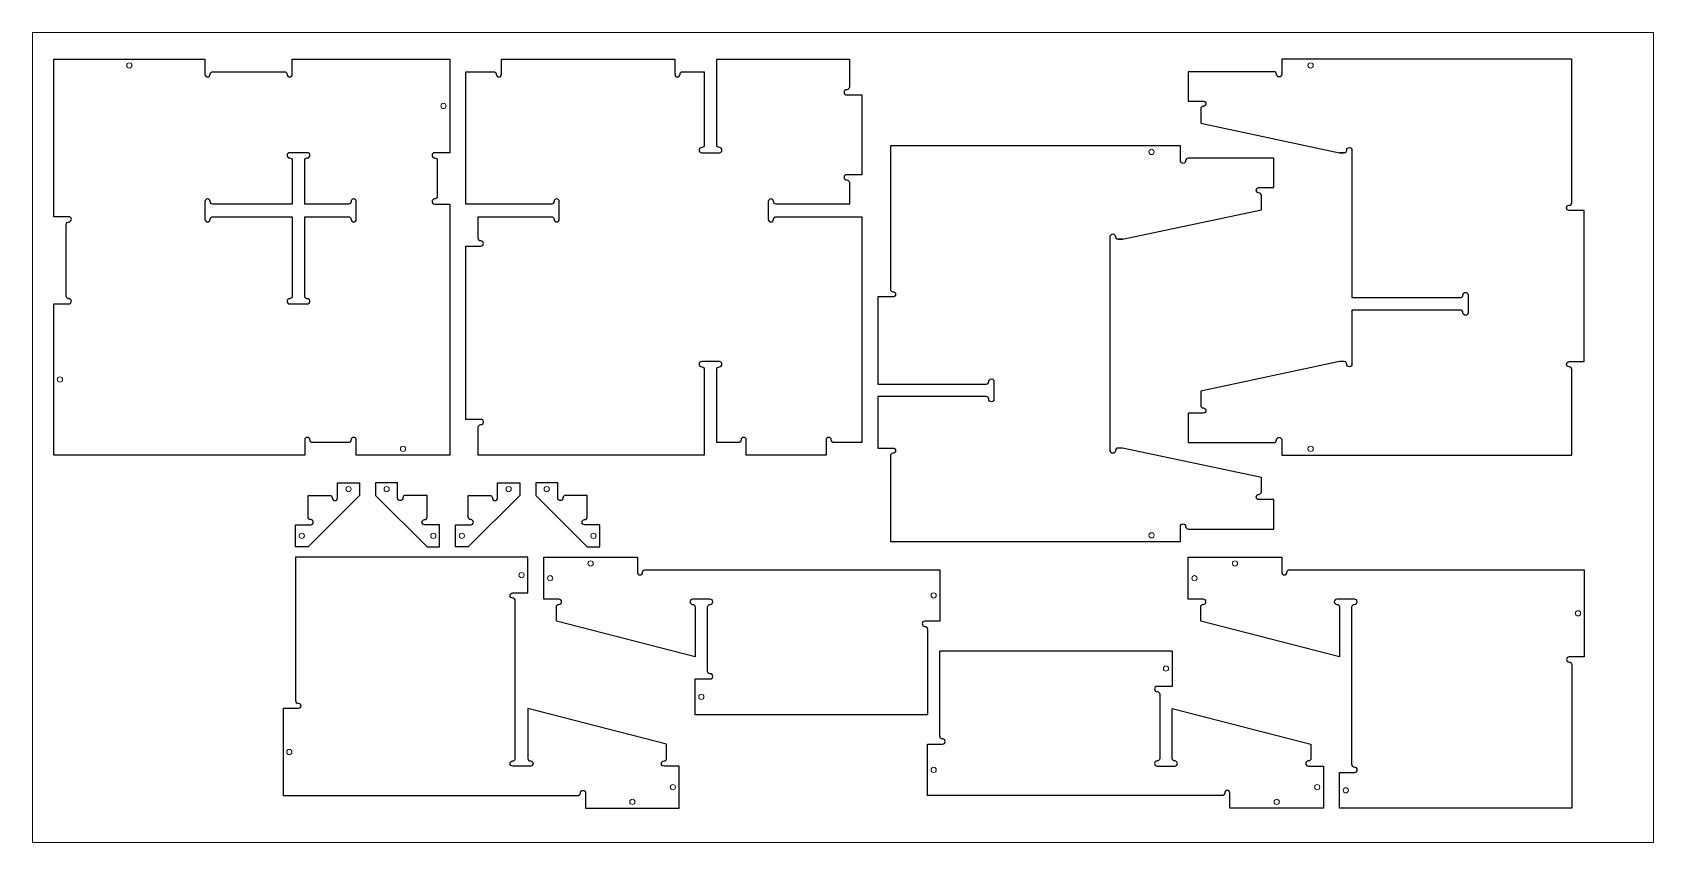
# Model space of a CAD drawing. Header units: inches. Extents: x 819.8 to 915.8, y 348 to 396.
import ezdxf

# ---------------------------------------------------------------- set-up
doc = ezdxf.new("R2010")
doc.units = ezdxf.units.IN
doc.header["$LTSCALE"] = 25.4
doc.layers.get('0').update_dxf_attribs({"lineweight": 0})
for name, color, linetype in [('000_TEXT', 6, 'Continuous'), ('CUT_INSIDE', 4, 'Continuous'), ('CUT_OUTSIDE', 1, 'Continuous')]:
    doc.layers.add(name, color=color, linetype=linetype)
doc.layers.add('CUT_HOLE', color=3, linetype='Continuous', lineweight=0)

# ---------------------------------------------------------------- blocks, each defined once
blk = doc.blocks.new('fastener')
at = {"layer": 'CUT_HOLE'}
blk.add_circle((951.68, 83.61), 0.155, dxfattribs=at)

msp = doc.modelspace()

# ---------------------------------------------------------------- linework, layer by layer
msp.add_lwpolyline([(915.831, 396), (915.831, 348), (819.831, 348), (819.831, 396)], close=True)
at = {"layer": 'CUT_INSIDE'}
msp.add_lwpolyline([(835.955, 388.412, -0.414214), (836.109, 388.566, 1), (836.109, 388.875), (835.955, 388.875), (835.215, 388.875), (835.061, 388.875, 1), (835.061, 388.566, -0.414214), (835.215, 388.412), (835.215, 385.823), (830.511, 385.823, -0.414214), (830.357, 385.977, 1), (830.048, 385.977), (830.048, 385.823), (830.048, 385.083), (830.048, 384.929, 1), (830.357, 384.929, -0.414214), (830.511, 385.083), (835.215, 385.083), (835.215, 380.379, -0.414214), (835.061, 380.224, 1), (835.061, 379.916), (835.215, 379.916), (835.955, 379.916), (836.109, 379.916, 1), (836.109, 380.224, -0.414214), (835.955, 380.379), (835.955, 385.083), (838.544, 385.083, -0.414214), (838.698, 384.929, 1), (839.007, 384.929), (839.007, 385.083), (839.007, 385.823), (839.007, 385.977, 1), (838.698, 385.977, -0.414214), (838.544, 385.823), (835.955, 385.823)], format="xyb", close=True, dxfattribs=at)
at = {"layer": 'CUT_OUTSIDE'}
for points in [[(836.417, 371.698, -0.414214), (836.263, 371.852, 1), (835.955, 371.852), (835.955, 371.698), (835.955, 370.958), (821.09, 370.958), (821.09, 379.916), (821.83, 379.916), (821.984, 379.916, 1), (821.984, 380.224, -0.414214), (821.83, 380.379), (821.83, 384.62, -0.414214), (821.984, 384.774, 1), (821.984, 385.083), (821.83, 385.083), (821.09, 385.083), (821.09, 394.411), (830.048, 394.411), (830.048, 393.517, 1), (830.357, 393.517, -0.414214), (830.511, 393.671), (834.752, 393.671, -0.414214), (834.907, 393.517, 1), (835.215, 393.517), (835.215, 393.671), (835.215, 394.411), (844.543, 394.411), (844.543, 388.875), (843.803, 388.875), (843.649, 388.875, 1), (843.649, 388.566, -0.414214), (843.803, 388.412), (843.803, 386.285, -0.414214), (843.649, 386.131, 1), (843.649, 385.823), (843.803, 385.823), (844.543, 385.823), (844.543, 370.958), (839.007, 370.958), (839.007, 371.698), (839.007, 371.852, 1), (838.698, 371.852, -0.414214), (838.544, 371.698)], [(859.617, 389.337, -0.414214), (859.463, 389.183, 1), (859.463, 388.875), (859.617, 388.875), (860.357, 388.875), (860.511, 388.875, 1), (860.511, 389.183, -0.414214), (860.357, 389.337), (860.357, 394.411), (868.206, 394.411), (868.206, 392.759, -0.414214), (868.052, 392.605, 1), (868.052, 392.296), (868.206, 392.296), (868.946, 392.296), (868.946, 387.568), (868.206, 387.568), (868.052, 387.568, 1), (868.052, 387.259, -0.414214), (868.206, 387.105), (868.206, 385.823), (863.872, 385.823, -0.414214), (863.717, 385.977, 1), (863.409, 385.977), (863.409, 385.823), (863.409, 385.083), (863.409, 384.929, 1), (863.717, 384.929, -0.414214), (863.872, 385.083), (868.946, 385.083), (868.946, 371.698), (867.293, 371.698, -0.414214), (867.139, 371.852, 1), (866.831, 371.852), (866.831, 371.698), (866.831, 370.958), (862.102, 370.958), (862.102, 371.698), (862.102, 371.852, 1), (861.794, 371.852, -0.414214), (861.64, 371.698), (860.357, 371.698), (860.357, 376.032, -0.414214), (860.511, 376.186, 1), (860.511, 376.494), (860.357, 376.494), (859.617, 376.494), (859.463, 376.494, 1), (859.463, 376.186, -0.414214), (859.617, 376.032), (859.617, 370.958), (846.232, 370.958), (846.232, 372.61, -0.414214), (846.386, 372.764, 1), (846.386, 373.072), (846.232, 373.072), (845.492, 373.072), (845.492, 383.338), (846.232, 383.338), (846.386, 383.338, 1), (846.386, 383.646, -0.414214), (846.232, 383.8), (846.232, 385.083), (850.566, 385.083, -0.414214), (850.72, 384.929, 1), (851.029, 384.929), (851.029, 385.083), (851.029, 385.823), (851.029, 385.977, 1), (850.72, 385.977, -0.414214), (850.566, 385.823), (845.492, 385.823), (845.492, 393.671), (847.144, 393.671, -0.414214), (847.299, 393.517, 1), (847.607, 393.517), (847.607, 393.671), (847.607, 394.411), (857.872, 394.411), (857.872, 393.671), (857.872, 393.517, 1), (858.181, 393.517, -0.414214), (858.335, 393.671), (859.617, 393.671)], [(897.231, 388.875), (897.509, 388.875, 0.414214), (897.663, 389.029, -1), (897.971, 389.029), (897.971, 388.875), (897.971, 380.286), (904.387, 380.286, 0.414214), (904.541, 380.44, -1), (904.849, 380.44), (904.849, 380.286), (904.849, 379.546), (904.849, 379.546), (904.849, 379.392, -1), (904.541, 379.392, 0.414214), (904.387, 379.546), (897.971, 379.546), (897.971, 376.494), (897.971, 376.34, -1), (897.663, 376.34, 0.414214), (897.509, 376.494), (897.231, 376.494), (889.013, 374.749), (889.013, 373.905, 0.414214), (889.167, 373.751, -1), (889.167, 373.442), (889.013, 373.442), (888.273, 373.442), (888.273, 371.698), (893.347, 371.698, 0.414214), (893.501, 371.852, -1), (893.81, 371.852), (893.81, 371.698), (893.81, 370.958), (910.987, 370.958), (910.987, 376.032, 0.414214), (910.832, 376.186, -1), (910.832, 376.494), (910.987, 376.494), (911.727, 376.494), (911.727, 385.453), (910.987, 385.453), (910.832, 385.453, -1), (910.832, 385.761, 0.414214), (910.987, 385.915), (910.987, 394.411), (893.81, 394.411), (893.81, 393.671), (893.81, 393.517, -1), (893.501, 393.517, 0.414214), (893.347, 393.671), (888.273, 393.671), (888.273, 391.926), (889.013, 391.926), (889.167, 391.926, -1), (889.167, 391.618, 0.414214), (889.013, 391.464), (889.013, 390.619), (897.231, 388.875), (897.509, 388.875)], [(884.112, 383.751), (884.39, 383.751), (892.608, 385.496), (892.608, 386.341, 0.414214), (892.454, 386.495, -1), (892.454, 386.803), (892.608, 386.803), (893.348, 386.803), (893.348, 388.548), (888.274, 388.548, 0.414214), (888.12, 388.394, -1), (887.811, 388.394), (887.811, 388.548), (887.811, 389.288), (870.634, 389.288), (870.634, 380.792, 0.414214), (870.789, 380.638, -1), (870.789, 380.33), (870.634, 380.33), (869.894, 380.33), (869.894, 375.163), (876.31, 375.163, 0.414214), (876.464, 375.317, -1), (876.772, 375.317), (876.772, 375.163), (876.772, 374.423), (876.772, 374.423), (876.772, 374.269, -1), (876.464, 374.269, 0.414214), (876.31, 374.423), (869.894, 374.423), (869.894, 371.371), (870.634, 371.371), (870.789, 371.371, -1), (870.789, 371.063, 0.414214), (870.634, 370.909), (870.634, 365.835), (887.811, 365.835), (887.811, 366.575), (887.811, 366.729, -1), (888.12, 366.729, 0.414214), (888.274, 366.575), (893.348, 366.575), (893.348, 368.319), (892.608, 368.319), (892.454, 368.319, -1), (892.454, 368.628, 0.414214), (892.608, 368.782), (892.608, 369.626), (884.39, 371.371), (884.112, 371.371, 0.414214), (883.958, 371.217, -1), (883.65, 371.217), (883.65, 371.371), (883.65, 383.751), (883.65, 383.906, -1), (883.958, 383.906, 0.414214), (884.112, 383.751), (884.39, 383.751)], [(836.152, 367.291), (836.152, 368.573), (837.434, 368.573, -0.414214), (837.588, 368.419, 1), (837.897, 368.419), (837.897, 368.573), (837.897, 369.313), (839.204, 369.313), (839.204, 368.573), (836.152, 365.521), (835.412, 365.521), (835.412, 366.828), (836.152, 366.828), (836.306, 366.828, 1), (836.306, 367.137, -0.414214)], [(843.204, 367.291), (843.204, 368.573), (841.922, 368.573, 0.414214), (841.768, 368.419, -1), (841.459, 368.419), (841.459, 368.573), (841.459, 369.313), (840.152, 369.313), (840.152, 368.573), (843.204, 365.521), (843.944, 365.521), (843.944, 366.828), (843.204, 366.828), (843.05, 366.828, -1), (843.05, 367.137, 0.414214)], [(845.633, 367.291), (845.633, 368.573), (846.915, 368.573, -0.414214), (847.069, 368.419, 1), (847.378, 368.419), (847.378, 368.573), (847.378, 369.313), (848.685, 369.313), (848.685, 368.573), (845.633, 365.521), (844.893, 365.521), (844.893, 366.828), (845.633, 366.828), (845.787, 366.828, 1), (845.787, 367.137, -0.414214)], [(852.685, 367.291), (852.685, 368.573), (851.403, 368.573, 0.414214), (851.249, 368.419, -1), (850.94, 368.419), (850.94, 368.573), (850.94, 369.313), (849.633, 369.313), (849.633, 368.573), (852.685, 365.521), (853.425, 365.521), (853.425, 366.828), (852.685, 366.828), (852.531, 366.828, -1), (852.531, 367.137, 0.414214)], [(852.126, 350.782, 0.414214), (852.28, 350.936, -1), (852.589, 350.936), (852.589, 350.782), (852.589, 350.042), (852.589, 350.042), (858.125, 350.042), (858.125, 352.526), (857.385, 352.526), (857.231, 352.526, -1), (857.231, 352.835, 0.414214), (857.385, 352.989), (857.385, 353.833), (849.167, 355.948), (849.167, 352.989, 0.414214), (849.321, 352.835, -1), (849.321, 352.526), (849.167, 352.526), (848.427, 352.526), (848.273, 352.526, -1), (848.273, 352.835, 0.414214), (848.427, 352.989), (848.427, 362.329, 0.414214), (848.273, 362.484, -1), (848.273, 362.792), (848.427, 362.792), (849.167, 362.792), (849.167, 364.907), (835.412, 364.907), (835.412, 356.411, 0.414214), (835.566, 356.257, -1), (835.566, 355.948), (835.412, 355.948), (834.672, 355.948), (834.672, 350.782)], [(855.961, 364.013, -0.414214), (856.115, 364.167), (873.569, 364.167), (873.569, 361.115), (872.829, 361.115), (872.675, 361.115, 1), (872.675, 360.807, -0.414214), (872.829, 360.652), (872.829, 355.578), (859.074, 355.578), (859.074, 357.693), (859.814, 357.693), (859.968, 357.693, 1), (859.968, 358.001, -0.414214), (859.814, 358.156), (859.814, 361.959, -0.414214), (859.968, 362.114, 1), (859.968, 362.422), (859.814, 362.422), (859.074, 362.422), (858.92, 362.422, 1), (858.92, 362.114, -0.414214), (859.074, 361.959), (859.074, 359), (850.856, 361.115), (850.856, 361.959, -0.414214), (851.01, 362.114, 1), (851.01, 362.422), (850.856, 362.422), (850.116, 362.422), (850.116, 364.907), (855.652, 364.907), (855.652, 364.167), (855.652, 364.013, 1)], [(893.81, 364.167), (893.81, 364.013, 1), (894.118, 364.013, -0.414214), (894.272, 364.167), (911.727, 364.167), (911.727, 359), (910.987, 359), (910.832, 359, 1), (910.832, 358.692, -0.414214), (910.987, 358.538), (910.987, 350.042), (897.231, 350.042), (897.231, 352.156), (897.971, 352.156), (898.126, 352.156, 1), (898.126, 352.465, -0.414214), (897.971, 352.619), (897.971, 361.959, -0.414214), (898.126, 362.114, 1), (898.126, 362.422), (897.971, 362.422), (897.231, 362.422), (897.077, 362.422, 1), (897.077, 362.114, -0.414214), (897.231, 361.959), (897.231, 359), (889.013, 361.115), (889.013, 361.959, -0.414214), (889.167, 362.114, 1), (889.167, 362.422), (889.013, 362.422), (888.273, 362.422), (888.273, 364.907), (893.81, 364.907), (893.81, 364.907)], [(873.569, 353.833), (873.723, 353.833, 1), (873.723, 354.142, -0.414214), (873.569, 354.296), (873.569, 359.37), (887.324, 359.37), (887.324, 357.255), (886.584, 357.255), (886.43, 357.255, 1), (886.43, 356.947, -0.414214), (886.584, 356.793), (886.584, 352.989, -0.414214), (886.43, 352.835, 1), (886.43, 352.526), (886.584, 352.526), (887.324, 352.526), (887.478, 352.526, 1), (887.478, 352.835, -0.414214), (887.324, 352.989), (887.324, 355.948), (895.543, 353.833), (895.543, 352.989, -0.414214), (895.389, 352.835, 1), (895.389, 352.526), (895.543, 352.526), (896.283, 352.526), (896.283, 350.042), (890.746, 350.042), (890.746, 350.782), (890.746, 350.936, 1), (890.438, 350.936, -0.414214), (890.284, 350.782), (872.829, 350.782), (872.829, 353.833)]]:
    msp.add_lwpolyline(points, format="xyb", close=True, dxfattribs=at)

# ---------------------------------------------------------------- block references
at = {"layer": '000_TEXT'}
for p in [(-126.111, 310.431), (-56.159, 310.431), (-107.506, 308.033), (-65.579, 305.308), (-130.22, 291.827), (-109.905, 287.718), (-56.159, 287.718), (-113.13, 285.333), (-103.649, 285.333), (-115.898, 282.565), (-106.417, 282.565), (-65.579, 282.594), (-102.883, 280.239), (-98.796, 280.927), (-101.194, 280.054), (-78.481, 279.031), (-92.236, 273.026), (-116.638, 269.755), (-93.924, 267.674), (-96.323, 266.802)]:
    msp.add_blockref('fastener', p, dxfattribs=at)
at = {"layer": '000_TEXT', "xscale": -1}
for p in [(1792.486, 285.333), (1801.967, 285.333), (1795.254, 282.565), (1804.735, 282.565)]:
    msp.add_blockref('fastener', p, dxfattribs=at)
at = {"layer": '000_TEXT', "xscale": -1, "rotation": 180}
for p in [(-60.638, 448.147), (-63.037, 447.274), (-40.323, 445.193), (-64.725, 441.923), (-78.481, 435.918), (-55.767, 434.894), (-58.165, 434.022), (-54.078, 434.709)]:
    msp.add_blockref('fastener', p, dxfattribs=at)

doc.saveas('drawing.dxf')
